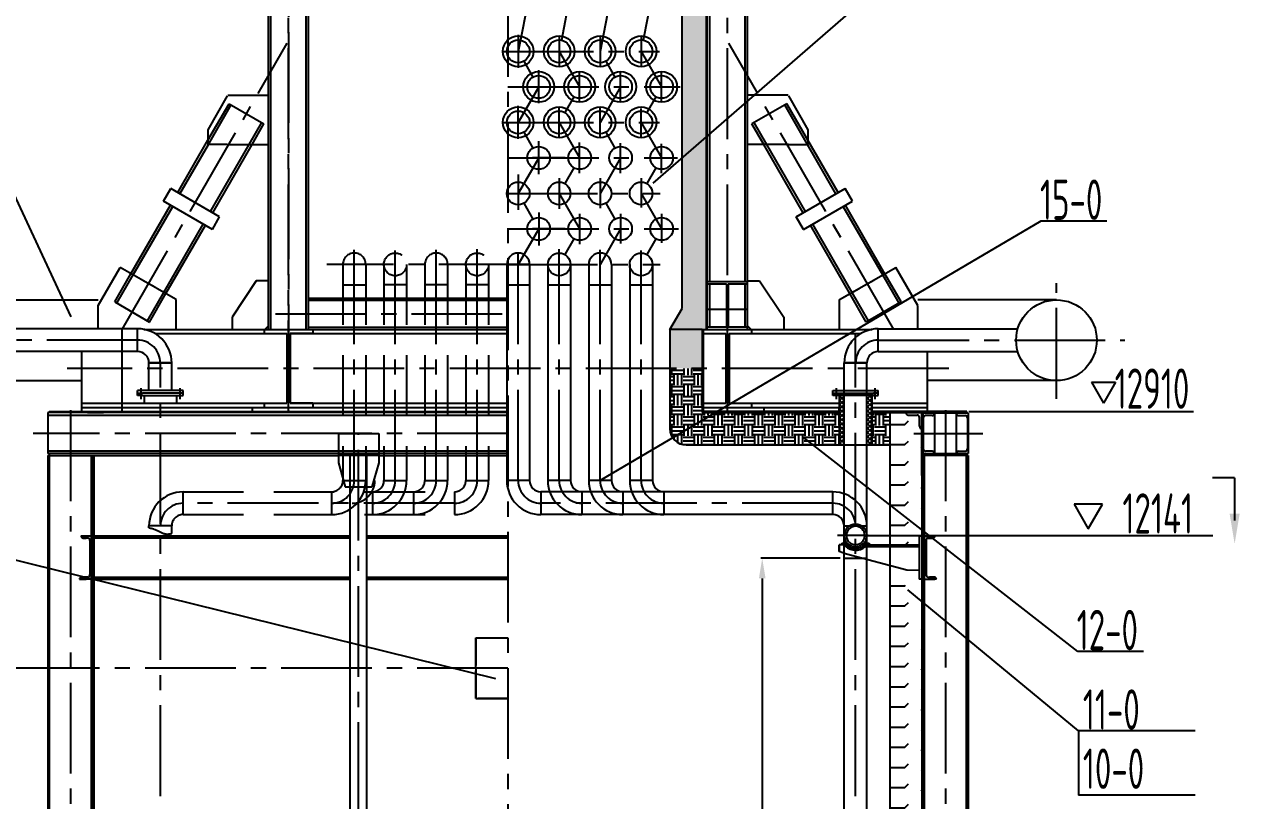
# Model space of a CAD drawing. Header units: millimetres. Extents: x 6566 to 7427, y 671 to 1285.
# Drawn here: x 6664.3 to 6815, y 928.4 to 1024.6 of the extents above; entities that cross this region are included whole.
import ezdxf

# ---------------------------------------------------------------- set-up
doc = ezdxf.new("R2010")
doc.units = ezdxf.units.MM
doc.header["$LTSCALE"] = 15
doc.header["$MEASUREMENT"] = 0
doc.linetypes.add('CENTER2', pattern=[1.125, 0.75, -0.125, 0.125, -0.125])
doc.linetypes.add('DASHED', pattern=[0.75, 0.5, -0.25])
for name, color, linetype in [('LAYER1', 7, 'Continuous'), ('LAYER2', 2, 'CENTER2'), ('LAYER3', 1, 'Continuous'), ('LAYER4', 4, 'DASHED')]:
    doc.layers.add(name, color=color, linetype=linetype)
doc.styles.add('HZTXT', font='ascii.shx', dxfattribs={"width": 0.7, "height": 3.5, "bigfont": 'HZTXT.shx'})
doc.dimstyles.new('ISO-25$0', dxfattribs={"dimtxt": 3.5, "dimasz": 2.5, "dimexe": 0.18, "dimexo": 0.5, "dimgap": 1, "dimtad": 1, "dimdec": 4, "dimzin": 0, "dimdsep": 46, "dimtxsty": 'HZTXT', "dimcen": 0, "dimadec": 0, "dimazin": 0, "dimtfac": 0.714286, "dimtdec": 4, "dimtofl": 0, "dimtmove": 1, "dimatfit": 3, "dimfxl": 0, "dimtolj": 1, "dimtzin": 0, "dimarcsym": 0})
pattern_1 = [(0, (935.9513, 0), (0, 2.5), [2.5, -2.5]), (45, (938.4513, 0), (1e-16, 2.5), [0.625, -2.2855339, 0.625, -3.5355339])]
pattern_2 = [(50, (935.95126, 0), (0.71726018, -0.062752135), [0.075, -0.825]), (355, (935.95126, 0), (-0.13875133, 0.75219213), [0.06, -0.66]), (100.4514, (936.011, -0.0052), (0.57850938, 0.68943954), [0.06374019, -0.70114211]), (46.1842, (935.95126, 0.2), (1.06724105, -0.16551901), [0.1125, -1.2375]), (96.6356, (936.0402, 0.1862), (0.9346627, 0.97411787), [0.09561029, -1.051713]), (351.1842, (935.9513, 0.2), (0.93466195, 0.9741186), [0.09, -0.99]), (21, (936.05126, 0.15), (0.59690705, -0.40261889), [0.075, -0.825]), (326, (936.05126, 0.15), (0.24331533, 0.725150045), [0.06, -0.66]), (71.4514, (936.101, 0.11645), (0.84022263, 0.3225305), [0.06374019, -0.70114211]), (37.5, (935.95126, 0), (0.012159855, 0.332893854), [0, -0.652, 0, -0.67, 0, -0.6625]), (7.5, (935.95126, 0), (0.263069537, 0.394411712), [0, -0.382, 0, -0.637, 0, -0.2525]), (327.5, (935.72826, 0), (0.533822436, -0.022554872), [0, -0.25, 0, -0.78, 0, -1.035]), (317.5, (935.62826, 0), (0.58318617, 0.100104982), [0, -0.325, 0, -0.518, 0, -0.735])]
pattern_3 = [(0, (935.9513, 0), (1.25, 1.25), [1.25, -1.25]), (0, (935.9513, 0.4688), (1.25, 1.25), [1.25, -1.25]), (0, (935.9513, 0.9375), (1.25, 1.25), [1.25, -1.25]), (90, (936.1075, 1.0938), (-1.25, 1.25), [1.25, -1.25]), (90, (936.5763, 1.0938), (-1.25, 1.25), [1.25, -1.25]), (90, (937.045, 1.0938), (-1.25, 1.25), [1.25, -1.25])]

# ---------------------------------------------------------------- blocks, each defined once
blk = doc.blocks.new('*D15')
at = {"layer": 'DEFPOINTS', "color": 0}
for p in [(6765.93, 958.41), (6755.77, 778.41), (6765.93, 778.41)]:
    blk.add_point(p, dxfattribs=at)
at = {"layer": 'LAYER1', "color": 0, "lineweight": -2}
for p, q in [((6765.43, 958.41), (6755.59, 958.41)), ((6755.77, 955.91), (6755.77, 780.91)), ((6765.43, 778.41), (6755.59, 778.41))]:
    blk.add_line(p, q, dxfattribs=at)
at = {"layer": 'LAYER1', "color": 0}
for points in [[(6755.36, 955.91), (6756.19, 955.91), (6755.77, 958.41)], [(6755.36, 780.91), (6756.19, 780.91), (6755.77, 778.41)]]:
    blk.add_solid(points, dxfattribs=at)
at = {"layer": 'LAYER1', "color": 0, "insert": (6753.02, 871.87), "char_height": 3.5, "attachment_point": 5, "rotation": 90, "style": 'HZTXT'}
blk.add_mtext('\\A1;9000', dxfattribs=at)

msp = doc.modelspace()

# ---------------------------------------------------------------- hatches: boundary and pattern name
at = {"layer": 'LAYER1'}
h = msp.add_hatch(dxfattribs=at)
h.set_pattern_fill('AR-CONC', color=0, scale=0.1, style=0)
h.set_pattern_definition(pattern_2)
h.paths.add_polyline_path([(6748.84474, 1027.72392), (6745.83422, 1027.72392), (6745.83422, 1008.02654), (6748.84474, 1010.64504)])
h = msp.add_hatch(dxfattribs=at)
h.set_pattern_fill('AR-CONC', color=0, scale=0.1, style=0)
h.set_pattern_definition(pattern_2)
h.paths.add_polyline_path([(6745.83422, 989.372), (6744.33422, 986.77392), (6748.31783, 986.77392), (6748.84474, 986.77392), (6748.84474, 1010.64504), (6745.83422, 1008.02654)])
h.paths.add_polyline_path([(6748.31783, 986.77392), (6744.33422, 986.77392), (6744.33422, 981.94392), (6748.31783, 981.94392)])
h = msp.add_hatch(dxfattribs=at)
h.set_pattern_fill('EARTH', color=0, scale=5, style=0)
h.set_pattern_definition(pattern_3)
h.paths.add_polyline_path([(6765.33074, 976.46362), (6748.31783, 976.46362), (6748.31783, 981.94392), (6744.33422, 981.94392), (6744.33422, 974.45392, 0.414213562), (6746.33422, 972.45392), (6765.33074, 972.45392)])
h = msp.add_hatch(dxfattribs=at)
h.set_pattern_fill('ANSI37', color=256, scale=3, style=0)
h.set_pattern_definition([(45, (864.41186, -5.7883), (-0.265165043, 0.265165043), []), (135, (864.41186, -5.7883), (-0.265165043, -0.265165043), [])])
h.paths.add_polyline_path([(6765.93422, 978.57386), (6765.33074, 978.57386), (6765.33074, 972.45392), (6765.93422, 972.45392)])
h = msp.add_hatch(dxfattribs=at)
h.set_pattern_fill('ANSI37', color=256, scale=3, style=0)
h.set_pattern_definition([(45, (864.95186, -5.7883), (-0.265165043, 0.265165043), []), (135, (864.95186, -5.7883), (-0.265165043, -0.265165043), [])])
h.paths.add_polyline_path([(6769.35771, 978.57386), (6768.75422, 978.57386), (6768.75422, 972.45392), (6769.35771, 972.45392)])
h = msp.add_hatch(dxfattribs=at)
h.set_pattern_fill('EARTH', color=0, scale=5, style=0)
h.set_pattern_definition(pattern_3)
h.paths.add_polyline_path([(6771.57422, 976.46362), (6769.35771, 976.46362), (6769.35771, 972.45392), (6771.57422, 972.45392)])
h = msp.add_hatch(dxfattribs=at)
h.set_pattern_fill('FLEX', color=0, scale=10, style=0)
h.set_pattern_definition(pattern_1)
h.paths.add_polyline_path([(6775.57422, 968.23392), (6771.57422, 968.23392), (6771.57422, 961.23392), (6775.57422, 961.23392)])
h.paths.add_polyline_path([(6775.24212, 961.15775), (6775.57422, 961.15775), (6775.57422, 961.23392), (6771.57422, 961.23392), (6771.57422, 960.09392), (6775.24212, 960.09392)])
h.paths.add_polyline_path([(6775.57422, 974.46362, -0.414213562), (6775.27422, 974.76362), (6775.27422, 975.86362, 0.414213562), (6774.97422, 976.16362), (6773.87422, 976.16362, -0.414213562), (6773.57422, 976.46362), (6771.57422, 976.46362), (6771.57422, 968.23392), (6775.57422, 968.23392)])
h = msp.add_hatch(dxfattribs=at)
h.set_pattern_fill('FLEX', color=0, scale=10, style=0)
h.set_pattern_definition(pattern_1)
h.paths.add_polyline_path([(6775.57422, 949.555), (6773.44136, 955.36941), (6771.57422, 956.10976), (6771.57422, 848.76967), (6772.115, 848.76967), (6774.01466, 849.95319), (6774.98033, 852.5186), (6774.98033, 852.62654), (6775.02096, 852.62654), (6775.57422, 854.09635)])
at = {"layer": 'LAYER3'}
h = msp.add_hatch(color=256, dxfattribs=at)
h.paths.add_polyline_path([(6775.82818, 976.38192), (6775.82818, 976.61392), (6775.57422, 976.46362), (6775.57422, 976.38192)])
h.paths.add_polyline_path([(6775.57422, 976.46362), (6775.3207, 976.61392), (6775.3207, 976.46362)])

# ---------------------------------------------------------------- linework, layer by layer
for p, q in [((6794.45253, 965.11084), (6796.20251, 962.07978)), ((6797.95249, 965.11084), (6794.45253, 965.11084)), ((6796.20251, 962.07978), (6797.95249, 965.11084))]:
    msp.add_line(p, q)
at = {"layer": 'LAYER1'}
for p, q in [((6783.30046, 1040.61409), (6742.21854, 1004.88168)), ((6653.71168, 1023.36477), (6670.04061, 988.32487)), ((6790.33728, 1000.18799), (6735.67422, 968.05392)), ((6798.51081, 1000.18799), (6790.33728, 1000.18799)), ((6796.59439, 980.22206), (6798.09439, 977.62399)), ((6796.59439, 980.22206), (6799.59439, 980.22206)), ((6799.59439, 980.22206), (6798.09439, 977.62399)), ((6781.39422, 976.61392), (6809.25692, 976.61392)), ((6794.8902, 946.86462), (6760.85175, 973.4375)), ((6814.34872, 968.37633), (6811.61212, 968.37633)), ((6814.34872, 968.37633), (6814.34872, 963.09988)), ((6768.52761, 961.23392), (6811.66047, 961.23392)), ((6661.43074, 958.65268), (6722.71396, 943.53434)), ((6794.9819, 937.01134), (6773.81721, 954.48953)), ((6803.06373, 946.86462), (6794.8902, 946.86462)), ((6667.09422, 944.80442), (6650.94094, 944.80442)), ((6809.4579, 937.01134), (6794.9819, 937.01134)), ((6809.4579, 929.06865), (6794.9819, 929.06865))]:
    msp.add_line(p, q, dxfattribs=at)
at = {"layer": 'LAYER1', "color": 1}
for p, q in [((6728.05422, 1034.22392), (6725.51422, 1021.22392)), ((6738.21422, 1034.22392), (6735.67422, 1021.22392)), ((6732.86384, 1032.84009), (6730.8646, 1022.60776)), ((6743.02384, 1032.84009), (6741.0246, 1022.60776)), ((6730.59422, 1021.22392), (6733.13422, 1016.82392)), ((6740.75422, 1021.22392), (6743.29422, 1016.82392)), ((6726.21915, 1020.00279), (6727.34929, 1018.04506)), ((6736.37915, 1020.00279), (6737.50929, 1018.04506)), ((6728.05422, 1016.82392), (6725.51422, 1012.42392)), ((6738.21422, 1016.82392), (6735.67422, 1012.42392)), ((6732.42929, 1015.60279), (6731.29915, 1013.64506)), ((6742.58929, 1015.60279), (6741.45915, 1013.64506)), ((6726.21915, 1011.20279), (6727.34929, 1009.24506)), ((6730.59422, 1012.42392), (6733.13422, 1008.02392)), ((6736.37915, 1011.20279), (6737.50929, 1009.24506)), ((6740.75422, 1012.42392), (6743.29422, 1008.02392)), ((6728.05422, 1008.02392), (6725.51422, 1003.62392)), ((6732.42929, 1006.80279), (6731.29915, 1004.84506)), ((6738.21422, 1008.02392), (6735.67422, 1003.62392)), ((6742.58929, 1006.80279), (6741.45915, 1004.84506)), ((6726.21915, 1002.40279), (6727.34929, 1000.44506)), ((6730.59422, 1003.62392), (6733.13422, 999.22392)), ((6736.37915, 1002.40279), (6737.50929, 1000.44506)), ((6740.75422, 1003.62392), (6743.29422, 999.22392)), ((6728.05422, 999.22392), (6725.51422, 994.82392)), ((6738.21422, 999.22392), (6735.67422, 994.82392)), ((6732.42929, 998.00279), (6731.29915, 996.04506)), ((6742.58929, 998.00279), (6741.45915, 996.04506)), ((6724.10422, 994.82392), (6724.10422, 968.05392)), ((6726.92422, 994.82392), (6726.92422, 968.05392)), ((6729.18422, 994.82392), (6729.18422, 968.05392)), ((6732.00422, 994.82392), (6732.00422, 968.05392)), ((6734.26422, 994.82392), (6734.26422, 968.05392)), ((6737.08422, 994.82392), (6737.08422, 968.05392)), ((6739.34422, 994.82392), (6739.34422, 968.05392)), ((6742.16422, 994.82392), (6742.16422, 968.05392)), ((6724.10422, 992.28392), (6726.92422, 992.28392)), ((6729.18422, 992.28392), (6732.00422, 992.28392)), ((6734.26422, 992.28392), (6737.08422, 992.28392)), ((6739.34422, 992.28392), (6742.16422, 992.28392)), ((6726.92422, 968.05392), (6724.10422, 968.05392)), ((6732.00422, 968.05392), (6729.18422, 968.05392)), ((6737.08422, 968.05392), (6734.26422, 968.05392)), ((6742.16422, 968.05392), (6739.34422, 968.05392))]:
    msp.add_line(p, q, dxfattribs=at)
at = {"layer": 'LAYER1', "color": 0}
msp.add_line((6794.9819, 937.01134), (6794.9819, 929.06865), dxfattribs=at)
at = {"layer": 'LAYER1', "color": 3}
for centre in [(6725.51422, 1021.22392), (6730.59422, 1021.22392), (6735.67422, 1021.22392), (6740.75422, 1021.22392), (6728.05422, 1016.82392), (6733.13422, 1016.82392), (6738.21422, 1016.82392), (6743.29422, 1016.82392), (6725.51422, 1012.42392), (6730.59422, 1012.42392), (6735.67422, 1012.42392), (6740.75422, 1012.42392)]:
    msp.add_circle(centre, 1.91, dxfattribs=at)
at = {"layer": 'LAYER2'}
for p, q in [((6724.24422, 1248.71021), (6724.24422, 995.43646)), ((6697.03422, 1074.23197), (6697.03422, 976.46362)), ((6697.03422, 976.61392), (6697.03422, 1073.81338)), ((6751.45422, 976.61392), (6751.45422, 1073.81338)), ((6725.51422, 1023.25598), (6725.51422, 1019.16958)), ((6676.40133, 986.77392), (6696.87633, 1022.23766)), ((6730.59422, 1023.09881), (6730.59422, 1019.32675)), ((6735.67422, 1023.09881), (6735.67422, 1019.40534)), ((6740.75422, 1023.09881), (6740.75422, 1019.48392)), ((6772.08712, 986.77392), (6751.61212, 1022.23766)), ((6723.60422, 1021.22392), (6743.03989, 1021.22392)), ((6728.05422, 1014.79186), (6728.05422, 1018.87826)), ((6733.13422, 1014.94903), (6733.13422, 1018.72109)), ((6738.21422, 1014.94903), (6738.21422, 1018.64251)), ((6743.29422, 1014.94903), (6743.29422, 1018.56392)), ((6724.24422, 1016.82392), (6745.57989, 1016.82392)), ((6725.51422, 1010.39186), (6725.51422, 1014.47826)), ((6730.59422, 1010.54903), (6730.59422, 1014.32109)), ((6735.67422, 1010.54903), (6735.67422, 1014.24251)), ((6740.75422, 1010.54903), (6740.75422, 1014.16392)), ((6723.60422, 1012.42392), (6743.03989, 1012.42392)), ((6728.05422, 1005.99186), (6728.05422, 1010.07826)), ((6733.13422, 1006.14903), (6733.13422, 1009.92109)), ((6738.21422, 1006.14903), (6738.21422, 1009.84251)), ((6743.29422, 1006.14903), (6743.29422, 1009.76392)), ((6724.24422, 1008.02392), (6745.25526, 1008.02392)), ((6725.51422, 1005.97106), (6725.51422, 1001.6489)), ((6725.51422, 1005.65598), (6725.51422, 1001.56958)), ((6730.59422, 1005.49881), (6730.59422, 1001.72675)), ((6735.67422, 1005.49881), (6735.67422, 1001.80534)), ((6740.75422, 1005.49881), (6740.75422, 1001.88392)), ((6724.10422, 1003.62392), (6743.10912, 1003.62392)), ((6728.05422, 1001.25598), (6728.05422, 997.16958)), ((6733.13422, 1001.09881), (6733.13422, 997.32675)), ((6738.21422, 1001.09881), (6738.21422, 997.40534)), ((6743.29422, 1001.09881), (6743.29422, 997.48392)), ((6724.24422, 999.22392), (6745.39372, 999.22392)), ((6705.19422, 968.05392), (6705.19422, 996.79894)), ((6705.19422, 992.94903), (6705.19422, 996.64251)), ((6710.27422, 968.05392), (6710.27422, 996.87826)), ((6710.27422, 968.05392), (6710.27422, 996.79894)), ((6710.27422, 992.94903), (6710.27422, 996.56392)), ((6715.35422, 968.05392), (6715.35422, 996.79894)), ((6715.35422, 992.94903), (6715.35422, 996.64251)), ((6720.43422, 968.05392), (6720.43422, 996.87826)), ((6720.43422, 968.05392), (6720.43422, 996.79894)), ((6720.43422, 992.94903), (6720.43422, 996.72109)), ((6725.51422, 968.05392), (6725.51422, 996.87826)), ((6725.51422, 968.05392), (6725.51422, 996.79894)), ((6730.59422, 968.05392), (6730.59422, 996.87826)), ((6730.59422, 968.05392), (6730.59422, 996.79894)), ((6730.59422, 992.94903), (6730.59422, 996.72109)), ((6735.67422, 968.05392), (6735.67422, 996.79894)), ((6735.67422, 992.94903), (6735.67422, 996.64251)), ((6740.75422, 968.05392), (6740.75422, 996.87826)), ((6740.75422, 968.05392), (6740.75422, 996.79894)), ((6740.75422, 992.94903), (6740.75422, 996.56392)), ((6726.92422, 994.82392), (6701.79383, 994.82392)), ((6724.10422, 994.82392), (6743.10912, 994.82392)), ((6724.24422, 995.43646), (6724.24422, 748.71357)), ((6792.25792, 978.17794), (6792.25792, 992.51393)), ((6695.41422, 988.71392), (6724.24422, 988.71392)), ((6748.95422, 989.27392), (6753.95422, 989.27392)), ((6676.40133, 976.61392), (6676.40133, 986.77392)), ((6767.34422, 760.19604), (6767.34422, 986.27392)), ((6678.32422, 985.43392), (6647.77101, 985.43392)), ((6770.16422, 985.43392), (6800.71744, 985.43392)), ((6681.14422, 760.19604), (6681.14422, 982.61392)), ((6778.89422, 981.94392), (6669.59422, 981.94392)), ((6678.74276, 979.50041), (6678.74276, 978.13507)), ((6683.54569, 979.50041), (6683.54569, 978.13507)), ((6764.94276, 979.50041), (6764.94276, 978.13507)), ((6769.74569, 979.50041), (6769.74569, 978.13507)), ((6669.99422, 976.74696), (6669.99422, 778.3715)), ((6778.49422, 976.74696), (6778.49422, 778.3715)), ((6724.24422, 973.88192), (6665.3665, 973.88192)), ((6705.71472, 774.97467), (6705.71472, 973.88192)), ((6774.57417, 973.88192), (6783.12195, 973.88192)), ((6717.61422, 965.23392), (6683.96422, 965.23392)), ((6764.52422, 965.23392), (6728.33422, 965.23392)), ((6765.93422, 961.23392), (6765.11462, 961.23392)), ((6768.90761, 961.23392), (6765.71699, 961.23392)), ((6724.24422, 944.80442), (6667.09422, 944.80442))]:
    msp.add_line(p, q, dxfattribs=at)
for centre, start, end in [((6678.32422, 982.61392), 0, 90), ((6770.16422, 982.61392), 90, 180), ((6702.37422, 968.05392), 270, 0), ((6704.91422, 968.05392), 270, 0), ((6707.45422, 968.05392), 270, 0), ((6712.53422, 968.05392), 270, 0), ((6717.61422, 968.05392), 270, 0), ((6728.33422, 968.05392), 180, 270), ((6733.41422, 968.05392), 180, 270), ((6738.49422, 968.05392), 180, 270), ((6743.57422, 968.05392), 180, 270), ((6683.96422, 962.41392), 90, 180), ((6764.52422, 962.41392), 0, 90)]:
    msp.add_arc(centre, 2.82, start, end, dxfattribs=at)
at = {"layer": 'LAYER3'}
for p, q in [((6699.22121, 1017.56392), (6699.22121, 1073.31192)), ((6699.53422, 986.77392), (6699.53422, 1073.31192)), ((6745.83422, 989.372), (6745.83422, 1042.72992)), ((6748.84474, 986.77392), (6748.84474, 1042.72992)), ((6748.95422, 986.77392), (6748.95422, 1042.72992)), ((6749.26724, 992.70792), (6749.26724, 1042.72992)), ((6753.64121, 992.70792), (6753.64121, 1042.72992)), ((6753.95422, 986.77392), (6753.95422, 1042.72992)), ((6694.53422, 1017.56392), (6694.53422, 1029.05192)), ((6694.84724, 1017.56392), (6694.84724, 1029.05192)), ((6694.53422, 986.77392), (6694.53422, 1023.30792)), ((6694.84724, 986.77392), (6694.84724, 1023.30792)), ((6699.22121, 986.77392), (6699.22121, 1023.30792)), ((6689.49318, 1015.78562), (6694.53422, 1015.78562)), ((6758.99527, 1015.78562), (6753.95422, 1015.78562)), ((6689.44327, 1015.69829), (6687.04327, 1011.49829)), ((6759.04517, 1015.69829), (6761.44517, 1011.49829)), ((6687.04327, 1011.49829), (6687.04327, 1010.36406)), ((6761.44517, 1011.49829), (6761.44517, 1010.36406)), ((6683.30189, 1003.72605), (6687.04327, 1010.20631)), ((6683.57297, 1003.56954), (6687.1114, 1009.69829)), ((6687.04327, 1010.36406), (6687.04327, 1009.69829)), ((6689.44327, 1009.69829), (6687.04327, 1009.69829)), ((6687.36094, 1001.38255), (6692.16203, 1009.69829)), ((6687.63202, 1001.22605), (6692.52347, 1009.69829)), ((6689.44327, 1009.69829), (6694.53422, 1009.69829)), ((6759.04517, 1009.69829), (6753.95422, 1009.69829)), ((6760.85643, 1001.22605), (6755.96498, 1009.69829)), ((6761.1275, 1001.38255), (6756.32641, 1009.69829)), ((6759.04517, 1009.69829), (6761.44517, 1009.69829)), ((6764.91548, 1003.56954), (6761.37704, 1009.69829)), ((6761.44517, 1010.36406), (6761.44517, 1009.69829)), ((6765.18655, 1003.72605), (6761.44517, 1010.20631)), ((6731.34922, 1008.02392), (6727.28922, 1008.02392)), ((6681.53587, 1002.6672), (6682.43587, 1004.22605)), ((6688.49805, 1000.72605), (6682.43587, 1004.22605)), ((6759.9904, 1000.72605), (6766.05258, 1004.22605)), ((6766.95258, 1002.6672), (6766.05258, 1004.22605)), ((6677.49963, 993.67623), (6682.40189, 1002.1672)), ((6687.59805, 999.1672), (6681.53587, 1002.6672)), ((6760.8904, 999.1672), (6766.95258, 1002.6672)), ((6770.98882, 993.67623), (6766.08655, 1002.1672)), ((6677.77159, 993.52126), (6682.67297, 1002.0107)), ((6687.59805, 999.1672), (6688.49805, 1000.72605)), ((6760.8904, 999.1672), (6759.9904, 1000.72605)), ((6770.71686, 993.52126), (6765.81548, 1002.0107)), ((6681.57191, 991.35566), (6686.46094, 999.82371)), ((6681.84387, 991.20069), (6686.73202, 999.6672)), ((6731.34922, 999.22392), (6727.28922, 999.22392)), ((6766.64457, 991.20069), (6761.75643, 999.6672)), ((6766.91653, 991.35566), (6762.0275, 999.82371)), ((6673.42724, 989.72405), (6676.15231, 994.444)), ((6683.12245, 990.4721), (6676.15231, 994.444)), ((6765.366, 990.4721), (6772.33614, 994.444)), ((6775.0612, 989.72405), (6772.33614, 994.444)), ((6680.45372, 991.99286), (6678.88979, 992.88406)), ((6683.12245, 990.4721), (6680.71437, 991.84433)), ((6693.03422, 992.77392), (6690.03422, 988.27392)), ((6694.53422, 992.77392), (6693.03422, 992.77392)), ((6748.95422, 992.70792), (6753.95422, 992.70792)), ((6748.95422, 992.40929), (6751.34576, 992.40929)), ((6749.26724, 987.07256), (6749.26724, 992.40929)), ((6751.34576, 992.40929), (6751.34576, 987.07256)), ((6751.56269, 992.40929), (6753.95422, 992.40929)), ((6751.56269, 992.40929), (6751.56269, 987.07256)), ((6753.64121, 987.07256), (6753.64121, 992.40929)), ((6753.95422, 992.77392), (6755.45422, 992.77392)), ((6755.45422, 992.77392), (6758.45422, 988.27392)), ((6765.366, 990.4721), (6767.77408, 991.84433)), ((6768.03473, 991.99286), (6769.59866, 992.88406)), ((6656.23053, 990.43392), (6673.42724, 990.43392)), ((6683.12245, 986.77392), (6683.12245, 990.4721)), ((6699.53422, 990.65392), (6724.24422, 990.65392)), ((6699.53422, 990.39809), (6724.24422, 990.39809)), ((6765.366, 986.77392), (6765.366, 990.4721)), ((6792.25792, 990.43392), (6775.0612, 990.43392)), ((6673.42724, 986.77392), (6673.42724, 989.72405)), ((6744.33422, 986.77392), (6745.83422, 989.372)), ((6775.0612, 986.77392), (6775.0612, 989.72405)), ((6690.03422, 988.27392), (6690.03422, 986.77392)), ((6694.53422, 987.22392), (6694.08422, 986.77392)), ((6748.95422, 987.07256), (6751.34576, 987.07256)), ((6751.56269, 987.07256), (6753.95422, 987.07256)), ((6753.95422, 987.22392), (6754.40422, 986.77392)), ((6758.45422, 988.27392), (6758.45422, 986.77392)), ((6678.32422, 986.84392), (6661.0276, 986.84392)), ((6678.32422, 984.02392), (6678.32422, 986.84392)), ((6679.09058, 986.77392), (6724.24422, 986.77392)), ((6680.44491, 986.27392), (6696.81982, 986.27392)), ((6694.03422, 986.77392), (6694.03422, 986.27392)), ((6695.62862, 986.27392), (6696.81982, 986.27392)), ((6696.81982, 986.27392), (6696.81982, 977.61392)), ((6697.24862, 986.27392), (6724.24422, 986.27392)), ((6697.24862, 986.27392), (6697.24862, 977.61392)), ((6700.03422, 986.27392), (6697.24862, 986.27392)), ((6699.53422, 987.02976), (6724.24422, 987.02976)), ((6700.03422, 986.77392), (6700.03422, 986.27392)), ((6748.31783, 986.77392), (6744.33422, 986.77392)), ((6744.33422, 986.77392), (6744.33422, 974.45392)), ((6748.31783, 986.77392), (6769.39787, 986.77392)), ((6748.31783, 986.77392), (6748.31783, 976.46362)), ((6748.45422, 986.77392), (6748.45422, 976.61392)), ((6748.45422, 986.27392), (6751.23982, 986.27392)), ((6751.23982, 986.27392), (6751.23982, 977.61392)), ((6751.66862, 986.27392), (6768.04354, 986.27392)), ((6751.66862, 986.27392), (6751.66862, 977.61392)), ((6754.45422, 986.77392), (6754.45422, 986.27392)), ((6754.45422, 986.77392), (6754.45422, 986.27392)), ((6770.16422, 984.02392), (6770.16422, 986.84392)), ((6770.16422, 986.84392), (6787.46085, 986.84392)), ((6678.32422, 984.02392), (6661.0276, 984.02392)), ((6671.40133, 976.61392), (6671.40133, 984.02392)), ((6679.73422, 979.20097), (6679.73422, 982.61392)), ((6679.73422, 982.61392), (6682.55422, 982.61392)), ((6682.55422, 982.61392), (6679.73422, 982.61392)), ((6682.55422, 979.20097), (6682.55422, 982.61392)), ((6768.75422, 982.61392), (6765.93422, 982.61392)), ((6765.93422, 775.59392), (6765.93422, 982.61392)), ((6765.93422, 982.61392), (6768.75422, 982.61392)), ((6768.75422, 775.59392), (6768.75422, 982.61392)), ((6770.16422, 984.02392), (6787.46085, 984.02392)), ((6776.26712, 976.61392), (6776.26712, 984.02392)), ((6656.23053, 980.43392), (6671.40133, 980.43392)), ((6792.25792, 980.43392), (6776.26712, 980.43392)), ((6678.32998, 978.57386), (6678.32998, 979.20097)), ((6683.95847, 979.20097), (6678.32998, 979.20097)), ((6678.32998, 978.88742), (6678.93722, 978.88742)), ((6678.32998, 978.88742), (6678.64091, 978.88742)), ((6678.93722, 978.57386), (6678.32998, 978.57386)), ((6683.95847, 978.88742), (6678.93722, 978.88742)), ((6678.93722, 978.57386), (6683.95847, 978.57386)), ((6679.13074, 978.57386), (6679.13074, 977.61392)), ((6683.15771, 978.57386), (6683.15771, 977.61392)), ((6683.95847, 978.57386), (6683.95847, 979.20097)), ((6764.52998, 979.20097), (6770.15847, 979.20097)), ((6764.52998, 978.57386), (6764.52998, 979.20097)), ((6764.52998, 978.88742), (6769.55122, 978.88742)), ((6769.55122, 978.57386), (6764.52998, 978.57386)), ((6765.33074, 978.57386), (6765.33074, 972.45392)), ((6769.35771, 978.57386), (6769.35771, 972.45392)), ((6770.15847, 978.88742), (6769.55122, 978.88742)), ((6769.55122, 978.57386), (6770.15847, 978.57386)), ((6770.15847, 978.88742), (6769.84754, 978.88742)), ((6770.15847, 978.57386), (6770.15847, 979.20097)), ((6667.34818, 976.61392), (6724.24422, 976.61392)), ((6667.34818, 976.61392), (6671.84027, 976.61392)), ((6667.34818, 976.61392), (6671.84027, 976.61392)), ((6667.34818, 976.46362), (6667.34818, 976.61392)), ((6667.34818, 976.46362), (6667.34818, 976.61392)), ((6671.40133, 977.61392), (6696.81982, 977.61392)), ((6671.40133, 977.11392), (6724.24422, 977.11392)), ((6692.53422, 977.11392), (6692.53422, 976.61392)), ((6694.03422, 977.61392), (6694.03422, 977.11392)), ((6695.62862, 977.61392), (6696.81982, 977.61392)), ((6697.24862, 977.61392), (6724.24422, 977.61392)), ((6700.03422, 977.61392), (6697.24862, 977.61392)), ((6700.03422, 977.61392), (6700.03422, 977.11392)), ((6700.03422, 977.61392), (6700.03422, 977.11392)), ((6748.45422, 977.61392), (6751.23982, 977.61392)), ((6748.45422, 977.61392), (6748.45422, 977.11392)), ((6748.45422, 977.11392), (6765.33074, 977.11392)), ((6765.33074, 976.61392), (6748.45422, 976.61392)), ((6751.66862, 977.61392), (6765.33074, 977.61392)), ((6754.45422, 977.61392), (6754.45422, 977.11392)), ((6755.95422, 977.11392), (6755.95422, 976.61392)), ((6765.30712, 976.61392), (6765.30712, 977.11392)), ((6769.35771, 977.61392), (6776.26712, 977.61392)), ((6769.35771, 977.11392), (6776.26712, 977.11392)), ((6776.26712, 976.61392), (6769.35771, 976.61392)), ((6769.38133, 976.61392), (6769.38133, 977.11392)), ((6775.57422, 976.46362), (6775.3207, 976.61392)), ((6775.3207, 976.46362), (6775.3207, 976.61392)), ((6775.57422, 968.65059), (6775.57422, 976.61392)), ((6775.82818, 976.61392), (6775.57422, 976.46362)), ((6775.69422, 726.41392), (6775.69422, 976.61392)), ((6775.82818, 976.38192), (6775.82818, 976.61392)), ((6781.14027, 976.61392), (6775.82818, 976.61392)), ((6781.14027, 976.61392), (6775.82818, 976.61392)), ((6781.14027, 976.38192), (6781.14027, 976.61392)), ((6724.24422, 976.46362), (6667.19422, 976.46362)), ((6667.19422, 976.46362), (6667.19422, 971.38192)), ((6667.19422, 976.38192), (6667.19422, 971.38192)), ((6724.24422, 976.09145), (6667.19422, 976.09145)), ((6668.36375, 976.09145), (6667.55354, 976.09145)), ((6668.36375, 976.09145), (6667.55354, 976.09145)), ((6672.09422, 976.46362), (6674.09422, 976.46362)), ((6748.31783, 976.46362), (6765.33074, 976.46362)), ((6769.35771, 976.46362), (6775.57422, 976.46362)), ((6771.57422, 976.46362), (6771.57422, 764.91392)), ((6775.57422, 976.46362), (6773.57422, 976.46362)), ((6773.87422, 976.16362), (6774.97422, 976.16362)), ((6775.27422, 974.76362), (6775.27422, 975.86362)), ((6775.57422, 976.46362), (6775.57422, 758.19604)), ((6781.29422, 976.38192), (6775.57422, 976.38192)), ((6775.69422, 976.46362), (6775.69422, 758.19604)), ((6775.74307, 975.80098), (6775.74307, 971.96286)), ((6776.84375, 976.09145), (6776.03354, 976.09145)), ((6777.13422, 976.38192), (6777.13422, 971.38192)), ((6779.83422, 976.38192), (6779.83422, 971.38192)), ((6780.12469, 976.09145), (6780.93491, 976.09145)), ((6781.22538, 975.80098), (6781.22538, 971.96286)), ((6781.29422, 976.38192), (6781.29422, 971.38192)), ((6703.21472, 973.88192), (6703.21472, 970.22722)), ((6703.21472, 973.88192), (6708.21472, 973.88192)), ((6708.21472, 973.88192), (6708.21472, 970.22722)), ((6746.33422, 972.45392), (6771.57422, 972.45392)), ((6768.75422, 972.45392), (6769.23422, 972.45392)), ((6703.21472, 971.67239), (6667.19422, 971.67239)), ((6703.21472, 971.38192), (6667.19422, 971.38192)), ((6672.79422, 971.38192), (6667.19422, 971.38192)), ((6667.19422, 971.14992), (6703.21472, 971.14992)), ((6667.19422, 971.14992), (6667.19422, 779.14593)), ((6667.19422, 971.14992), (6672.79422, 971.14992)), ((6667.34818, 971.38192), (6667.34818, 971.14992)), ((6667.34818, 971.38192), (6667.34818, 971.14992)), ((6667.38182, 779.14593), (6667.38182, 971.14992)), ((6668.36375, 971.67239), (6667.55354, 971.67239)), ((6668.36375, 971.67239), (6667.55354, 971.67239)), ((6672.60662, 779.14593), (6672.60662, 971.14992)), ((6672.79422, 726.41392), (6672.79422, 971.14992)), ((6672.79422, 971.14992), (6672.79422, 758.19604)), ((6672.91422, 971.14992), (6672.91422, 758.19604)), ((6672.91422, 968.65059), (6672.91422, 971.14992)), ((6724.24422, 971.67239), (6708.21472, 971.67239)), ((6724.24422, 971.38192), (6708.21472, 971.38192)), ((6708.21472, 971.14992), (6724.24422, 971.14992)), ((6775.69422, 971.38192), (6781.29422, 971.38192)), ((6781.29422, 971.14992), (6775.69422, 971.14992)), ((6775.82818, 971.38192), (6775.82818, 971.14992)), ((6775.88182, 779.14593), (6775.88182, 971.14992)), ((6776.84375, 971.67239), (6776.03354, 971.67239)), ((6780.12469, 971.67239), (6780.93491, 971.67239)), ((6781.10662, 779.14593), (6781.10662, 971.14992)), ((6781.14027, 971.38192), (6781.14027, 971.14992)), ((6781.29422, 971.14992), (6781.29422, 779.14593)), ((6703.21472, 970.22722), (6704.04772, 967.24717)), ((6708.21472, 970.22722), (6707.38172, 967.24717)), ((6704.04772, 967.24717), (6707.38172, 967.24717)), ((6704.69806, 783.04867), (6704.69806, 967.24717)), ((6706.73139, 783.04867), (6706.73139, 967.24717)), ((6764.52422, 966.64392), (6728.33422, 966.64392)), ((6728.33422, 966.64392), (6728.33422, 963.82392)), ((6733.41422, 966.64392), (6733.41422, 963.82392)), ((6738.49422, 966.64392), (6738.49422, 963.82392)), ((6743.57422, 966.64392), (6743.57422, 963.82392)), ((6764.52422, 963.82392), (6764.52422, 966.64392)), ((6764.52422, 963.82392), (6728.33422, 963.82392)), ((6765.93422, 962.41392), (6768.75422, 962.41392)), ((6672.60662, 961.15775), (6671.30059, 961.15775)), ((6672.17477, 960.9064), (6671.53473, 960.9064)), ((6671.53473, 960.9064), (6671.95795, 960.9064)), ((6672.40265, 960.66027), (6672.40265, 956.36091)), ((6704.69806, 961.15775), (6672.91422, 961.15775)), ((6704.69806, 960.9064), (6672.91422, 960.9064)), ((6724.24422, 961.15775), (6706.73139, 961.15775)), ((6724.24422, 960.9064), (6706.73139, 960.9064)), ((6765.3117, 960.09392), (6765.3117, 959.26059)), ((6766.20422, 960.09392), (6765.3117, 960.09392)), ((6765.3117, 959.26059), (6765.3117, 960.08387)), ((6765.657, 960.29747), (6766.29011, 960.29747)), ((6765.657, 960.29747), (6765.657, 960.09392)), ((6768.39833, 960.29747), (6769.03144, 960.29747)), ((6768.48422, 960.09392), (6775.24212, 960.09392)), ((6769.03144, 960.29747), (6769.03144, 960.09392)), ((6775.24212, 961.15775), (6775.24212, 955.82442)), ((6775.57422, 961.15775), (6775.24212, 961.15775)), ((6775.88182, 961.15775), (6777.18785, 961.15775)), ((6776.0858, 960.66027), (6776.0858, 956.36091)), ((6776.31368, 960.9064), (6776.95372, 960.9064)), ((6776.95372, 960.9064), (6776.5305, 960.9064)), ((6766.20422, 958.93392), (6765.3117, 959.26059)), ((6773.72067, 956.92726), (6766.20422, 958.93392)), ((6768.57698, 959.89038), (6775.24212, 959.89038)), ((6765.93422, 958.41392), (6768.75422, 958.41392)), ((6671.10662, 955.82442), (6671.95795, 955.82442)), ((6672.60662, 955.82442), (6671.30059, 955.82442)), ((6672.16153, 956.07577), (6671.34076, 956.07577)), ((6671.34076, 956.07577), (6671.95795, 956.07577)), ((6672.91422, 956.07577), (6704.69806, 956.07577)), ((6672.91422, 955.82442), (6704.69806, 955.82442)), ((6706.73139, 956.07577), (6724.24422, 956.07577)), ((6706.73139, 955.82442), (6724.24422, 955.82442)), ((6775.24212, 956.90775), (6773.72067, 956.92726)), ((6775.57422, 955.82442), (6775.24212, 955.82442)), ((6775.88182, 955.82442), (6777.18785, 955.82442)), ((6776.32692, 956.07577), (6777.14769, 956.07577)), ((6777.14769, 956.07577), (6776.5305, 956.07577)), ((6777.38182, 955.82442), (6776.5305, 955.82442)), ((6720.27643, 948.55442), (6724.24422, 948.55442)), ((6720.27643, 944.80442), (6720.27643, 948.55442)), ((6720.27643, 948.55442), (6720.27643, 945.13136)), ((6720.27643, 944.80442), (6720.27643, 941.05442)), ((6720.27643, 941.05442), (6720.27643, 944.47748)), ((6720.27643, 941.05442), (6724.24422, 941.05442)), ((6720.49422, 941.05442), (6723.78794, 941.05442)), ((6724.24422, 941.05442), (6720.49422, 941.05442))]:
    msp.add_line(p, q, dxfattribs=at)
for centre, radius in [((6725.51422, 1021.22392), 1.41), ((6730.59422, 1021.22392), 1.41), ((6735.67422, 1021.22392), 1.41), ((6740.75422, 1021.22392), 1.41), ((6728.05422, 1016.82392), 1.41), ((6733.13422, 1016.82392), 1.41), ((6738.21422, 1016.82392), 1.41), ((6743.29422, 1016.82392), 1.41), ((6725.51422, 1012.42392), 1.41), ((6730.59422, 1012.42392), 1.41), ((6735.67422, 1012.42392), 1.41), ((6740.75422, 1012.42392), 1.41), ((6728.05422, 1008.02392), 1.41), ((6733.13422, 1008.02392), 1.41), ((6738.21422, 1008.02392), 1.41), ((6743.29422, 1008.02392), 1.41), ((6725.51422, 1003.62392), 1.41), ((6730.59422, 1003.62392), 1.41), ((6735.67422, 1003.62392), 1.41), ((6740.75422, 1003.62392), 1.41), ((6728.05422, 999.22392), 1.41), ((6733.13422, 999.22392), 1.41), ((6738.21422, 999.22392), 1.41), ((6743.29422, 999.22392), 1.41), ((6730.59422, 994.82392), 1.41), ((6740.75422, 994.82392), 1.41), ((6792.25792, 985.43392), 5)]:
    msp.add_circle(centre, radius, dxfattribs=at)
for centre, radius, start, end in [((6725.51422, 994.82392), 1.41, 360, 180), ((6735.67422, 994.82392), 1.41, 0, 180), ((6678.32422, 982.61392), 4.23, 0, 90), ((6770.16422, 982.61392), 4.23, 90, 180), ((6678.32422, 982.61392), 1.41, 0, 90), ((6770.16422, 982.61392), 1.41, 90, 180), ((6773.87422, 976.46362), 0.3, 180, 270), ((6774.97422, 975.86362), 0.3, 0, 90), ((6776.03354, 975.80098), 0.29047, 90, 180), ((6776.84375, 976.38192), 0.29047, 270, 0), ((6780.12469, 976.38192), 0.29047, 180, 270), ((6780.93491, 975.80098), 0.29047, 0, 90), ((6746.33422, 974.45392), 2, 180, 270), ((6775.57422, 974.76362), 0.3, 180, 270), ((6776.03354, 971.96286), 0.29047, 180, 270), ((6776.84375, 971.38192), 0.29047, 0, 90), ((6780.12469, 971.38192), 0.29047, 90, 180), ((6780.93491, 971.96286), 0.29047, 270, 0), ((6728.33422, 968.05392), 4.23, 180, 270), ((6728.33422, 968.05392), 1.41, 180, 270), ((6733.41422, 968.05392), 4.23, 180, 270), ((6733.41422, 968.05392), 1.41, 180, 270), ((6738.49422, 968.05392), 4.23, 180, 270), ((6738.49422, 968.05392), 1.41, 180, 270), ((6743.57422, 968.05392), 4.23, 180, 270), ((6743.57422, 968.05392), 1.41, 180, 270), ((6764.52422, 962.41392), 4.23, 0, 90), ((6764.52422, 962.41392), 1.41, 0, 90), ((6767.34422, 961.23392), 1.41, 0, 180), ((6767.34422, 961.23392), 1.14, 0, 180), ((6671.61188, 961.213), 0.31616, 190.0641105, 263.1985079), ((6672.15346, 960.65811), 0.2492, 351.3387159, 85.0933188), ((6767.34422, 961.23392), 1.8234, 218.6972603, 312.5376148), ((6767.34422, 961.23392), 1.6122, 225, 315), ((6776.33499, 960.65811), 0.2492, 94.9066812, 188.6612841), ((6776.87656, 961.213), 0.31616, 276.8014921, 349.9358895), ((6671.41791, 955.76917), 0.31616, 96.8014921, 169.9358895), ((6672.1012, 956.3713), 0.30163, 281.5380618, 8.1035713), ((6776.38725, 956.3713), 0.30163, 171.8964287, 258.4619382), ((6777.07053, 955.76917), 0.31616, 10.0641105, 83.1985079)]:
    msp.add_arc(centre, radius, start, end, dxfattribs=at)
msp.add_solid([(6813.72372, 963.9407), (6814.97372, 963.9407), (6814.34872, 960.1907)], dxfattribs=at)
at = {"layer": 'LAYER4'}
for p, q in [((6687.04327, 1010.20631), (6689.66005, 1014.7387)), ((6687.1114, 1009.69829), (6689.93113, 1014.5822)), ((6689.66005, 1014.7387), (6693.99018, 1012.2387)), ((6758.82839, 1014.7387), (6754.49827, 1012.2387)), ((6761.37704, 1009.69829), (6758.55732, 1014.5822)), ((6761.44517, 1010.20631), (6758.82839, 1014.7387)), ((6692.16203, 1009.69829), (6693.7191, 1012.39521)), ((6692.52347, 1009.69829), (6693.99018, 1012.2387)), ((6755.96498, 1009.69829), (6754.49827, 1012.2387)), ((6756.32641, 1009.69829), (6754.76934, 1012.39521)), ((6703.78422, 994.82392), (6703.78422, 968.05392)), ((6706.60422, 994.82392), (6706.60422, 968.05392)), ((6708.86422, 994.82392), (6708.86422, 968.05392)), ((6711.68422, 994.82392), (6711.68422, 968.05392)), ((6713.94422, 994.82392), (6713.94422, 968.05392)), ((6716.76422, 994.82392), (6716.76422, 968.05392)), ((6719.02422, 994.82392), (6719.02422, 968.05392)), ((6721.84422, 994.82392), (6721.84422, 968.05392)), ((6675.48627, 990.18899), (6677.49963, 993.67623)), ((6675.75734, 990.03248), (6677.77159, 993.52126)), ((6772.7311, 990.03248), (6770.71686, 993.52126)), ((6773.00218, 990.18899), (6770.98882, 993.67623)), ((6703.78422, 992.28392), (6706.60422, 992.28392)), ((6711.68422, 992.28392), (6708.86422, 992.28392)), ((6716.76422, 992.28392), (6713.94422, 992.28392)), ((6721.84422, 992.28392), (6719.02422, 992.28392)), ((6675.48627, 990.18899), (6679.81639, 987.68899)), ((6679.54532, 987.84549), (6681.57191, 991.35566)), ((6679.81639, 987.68899), (6681.84387, 991.20069)), ((6768.67205, 987.68899), (6766.64457, 991.20069)), ((6768.94313, 987.84549), (6766.91653, 991.35566)), ((6773.00218, 990.18899), (6768.67205, 987.68899)), ((6708.21472, 971.67239), (6703.21472, 971.67239)), ((6708.21472, 971.38192), (6703.21472, 971.38192)), ((6708.21472, 971.14992), (6703.21472, 971.14992)), ((6704.69806, 967.24717), (6704.69806, 971.14992)), ((6706.73139, 967.24717), (6706.73139, 971.14992)), ((6703.78422, 968.05392), (6706.60422, 968.05392)), ((6708.86422, 968.05392), (6711.68422, 968.05392)), ((6713.94422, 968.05392), (6716.76422, 968.05392)), ((6719.02422, 968.05392), (6721.84422, 968.05392)), ((6683.96422, 963.82392), (6683.96422, 966.64392)), ((6683.96422, 966.64392), (6717.61422, 966.64392)), ((6702.37422, 966.64392), (6702.37422, 963.82392)), ((6707.45422, 966.64392), (6707.45422, 963.82392)), ((6712.53422, 966.64392), (6712.53422, 963.82392)), ((6717.61422, 966.64392), (6717.61422, 963.82392)), ((6683.96422, 963.82392), (6717.61422, 963.82392)), ((6679.73422, 962.1876), (6679.73422, 962.41392)), ((6682.55422, 962.41392), (6679.73422, 962.41392)), ((6682.55422, 961.48962), (6682.55422, 962.41392))]:
    msp.add_line(p, q, dxfattribs=at)
for centre in [(6710.27422, 994.82392), (6720.43422, 994.82392)]:
    msp.add_circle(centre, 1.41, dxfattribs=at)
for centre, radius, start, end in [((6705.19422, 994.82392), 1.41, 0, 180), ((6715.35422, 994.82392), 1.41, 0, 180), ((6702.37422, 968.05392), 4.23, 270, 0), ((6702.37422, 968.05392), 1.41, 270, 0), ((6707.45422, 968.05392), 1.41, 270, 0), ((6707.45422, 968.05392), 4.23, 270, 0), ((6712.53422, 968.05392), 4.23, 270, 0), ((6712.53422, 968.05392), 1.41, 270, 0), ((6717.61422, 968.05392), 1.41, 270, 0), ((6717.61422, 968.05392), 4.23, 270, 0), ((6683.96422, 962.41392), 4.23, 90, 180), ((6683.96422, 962.41392), 1.41, 90, 180), ((6767.34422, 961.23392), 1.41, 180, 0), ((6767.34422, 961.23392), 1.14, 180, 0)]:
    msp.add_arc(centre, radius, start, end, dxfattribs=at)
msp.add_open_spline([(6679.73422, 962.1876), (6679.97403, 962.1465), (6680.80917, 961.94002), (6681.51967, 961.34008), (6682.28412, 961.42297), (6682.55422, 961.48962)], degree=3, knots=[6.988545857, 6.988545857, 6.988545857, 6.988545857, 7.530473186, 9.026849943, 9.833551868, 9.833551868, 9.833551868, 9.833551868], dxfattribs=at)

# ---------------------------------------------------------------- texts
at = {"color": 0, "linetype": 'ByBlock', "char_height": 5, "attachment_point": 5, "style": 'HZTXT'}
for s, insert in [('12910', (6804.10366, 979.43268)), ('12141', (6804.81451, 963.96255))]:
    msp.add_mtext(s, dxfattribs=dict(at, insert=insert))
at = {"layer": 'LAYER1', "style": 'HZTXT', "width": 0.7}
for s, p in [('15-0', (6790.20767, 1000.34308)), ('12-0', (6794.76059, 947.01971)), ('11-0', (6795.52793, 937.16643)), ('10-0', (6795.52793, 929.83784))]:
    msp.add_text(s, height=5, dxfattribs=at).set_placement(p)

# ---------------------------------------------------------------- dimensions: what is measured, and where the dimension line sits
at = {"layer": 'LAYER1'}
dim = msp.add_linear_dim(base=(6755.77497, 778.41392), p1=(6765.93422, 958.41392), p2=(6765.93422, 778.41392), angle=90, text='9000', dimstyle='ISO-25$0', override={"dimatfit": 1}, dxfattribs=at)
dim.commit()
dim.dimension.update_dxf_attribs({"geometry": '*D15', "text_midpoint": (6755.77497, 871.86717), "dimtype": 160})

doc.saveas('drawing.dxf')
